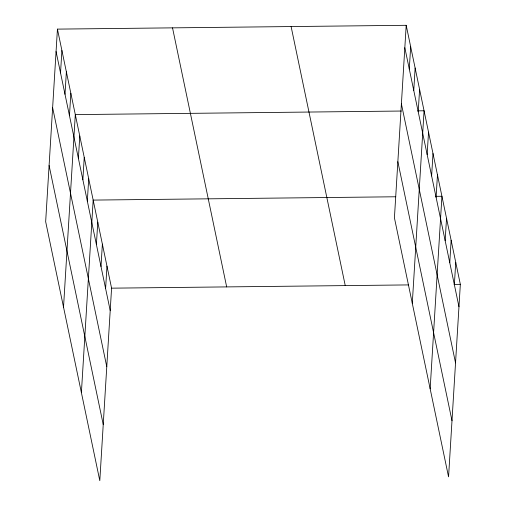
<?xml version="1.0" encoding="UTF-8"?>
<svg xmlns="http://www.w3.org/2000/svg" width="506" height="506" viewBox="0 0 506 506"><rect width="100%" height="100%" fill="white"/><g stroke="black" fill="none" stroke-linecap="round" stroke-linejoin="round"><path stroke-width="0.76" d="M57.437 29.12L45.66 221.66L99.802 480.7L111.579 288.167L57.437 29.12L406.198 25.3L460.34 284.34L448.563 476.88L394.421 217.833L406.198 25.3M60.53 72.902L61.903 50.492M65.002 94.274L66.368 71.865M69.467 115.64L70.84 93.237M63.528 307.142L75.305 114.609L401.359 111.035M78.398 158.384L79.771 135.981M82.864 179.756L84.236 157.347M87.336 201.129L88.702 178.719M81.396 392.624L93.174 200.091L395.736 196.777M96.399 244.518L97.772 222.109M101.004 266.535L102.376 244.126M105.609 288.553L106.975 266.15M409.291 69.075L410.663 46.672M413.763 90.447L415.129 68.044M418.228 111.82L419.594 89.41M412.289 303.315L424.066 110.782L417.798 110.852M427.159 154.564L428.531 132.155M431.624 175.93L432.997 153.527M436.096 197.302L437.462 174.899M430.157 388.804L441.928 196.265L435.666 196.334M445.16 240.692L446.532 218.288M449.764 262.709L451.137 240.306M454.369 284.733L455.735 262.323M111.579 288.167L408.665 284.91M454.078 284.41L460.34 284.34M404.825 47.703L458.967 306.75M401.391 103.85L455.533 362.891M397.855 161.692L451.997 420.733M291.108 26.559L345.25 285.605M172.527 27.862L226.669 286.902M56.065 51.53L110.207 310.57M52.63 107.67L106.772 366.711M49.095 165.513L103.237 424.559"/></g></svg>
